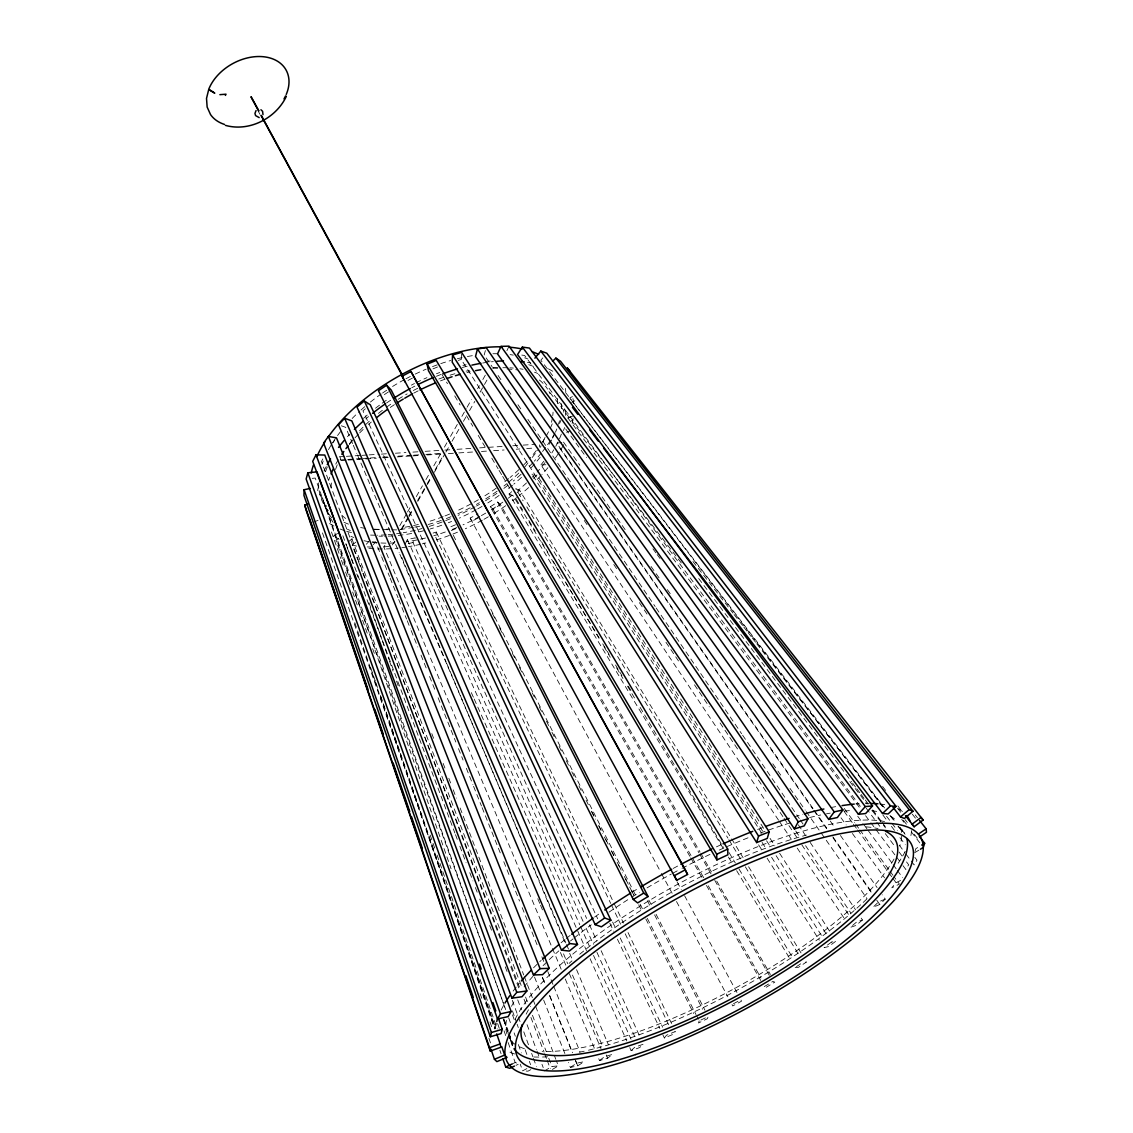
<?xml version="1.0" encoding="UTF-8"?>
<svg xmlns="http://www.w3.org/2000/svg" width="1133" height="1133" viewBox="0 0 1133 1133"><rect width="100%" height="100%" fill="white"/><g stroke="black" fill="none" stroke-linecap="round" stroke-linejoin="round"><path stroke-width="0.75" stroke-dasharray="5 3.75" d="M762.523 830.985L461.23 359.487L461.542 353.808M859.211 807.178L567.93 418.02L568.78 413.729M433.061 533.077L436.29 532.043L435.341 536.405L610.701 903.426M484.173 355.011L485.377 350.55M914.982 851.421L915.832 848.674L920.237 845.983M699.203 1020.847L698.48 1022.986L707.403 1018.694L708.167 1016.542L699.203 1020.847L696.795 1016.131M335.51 469.501L337.252 464.742M563.413 430.526L564.659 427.538M506.933 350.663L509.029 346.146M405.104 544.251L407.356 539.52L415.301 537.849L413.021 542.565L583.212 921.724M540.653 446.643L541.064 445.793M542.891 441.941L546.616 434.123M322.792 458.936L321.46 461.542L519.537 990.129M399.722 525.783L406.719 513.49M407.583 511.946L411.081 505.8M416.321 496.58L422.439 485.816M425.937 479.67L429.421 473.523M433.797 465.833L441.658 451.996M444.405 447.153L447.025 442.55M450.523 436.389L457.505 424.096M461.882 416.42L466.244 408.73M467.122 407.186L471.484 399.51M477.602 388.746L479.358 385.673M482.842 379.527L485.462 374.91M401.124 529.451L408.092 517.243M408.956 515.713L412.44 509.623M417.652 500.46L426.348 485.207M427.226 483.678L430.696 477.588M435.044 469.954L442.876 456.217M401.974 529.054L408.107 518.305M408.985 516.775L412.497 510.629M417.751 501.409L426.504 486.057M427.382 484.527L430.894 478.381M434.392 472.234L444.901 453.809M445.906 452.039L448.541 447.436M452.039 441.289L459.049 429.01M463.425 421.334L466.06 416.732M469.558 410.585L474.826 401.365M480.08 392.16L483.579 386.013M484.457 384.469L487.077 379.867M349.403 443.98L352.278 439.845M561.175 969.239L383.79 546.885L385.56 544.406M392.245 544.931L394.921 541.22L390.361 541.645M332.635 443.13L334.561 440.482M664.377 1038.012L666.487 1035.236L675.367 1031.483L673.214 1034.273L664.377 1038.012L662.862 1034.826M524.834 466.952L527.992 462.887M532.213 457.477L538.671 449.192M778.555 820.193L540.894 464.856L543.826 461.287M900.579 880.483L896.019 882.678L891.798 887.79L899.39 884.108L894.178 876.97M542.82 357.886L540.838 360.237L883.839 808.325M366.285 544.251L368.678 541.744M373.295 544.548L375.689 542.027L380.943 555.142M885.227 899.12L878.514 901.896L873.061 907.278L879.775 904.488L885.227 899.12L882.182 894.787M533.487 478.423L537 475.024L531.958 474.203M631.123 1050.645L634.636 1047.317L643.232 1044.215L639.692 1047.558L631.123 1050.645L629.693 1047.43M862.454 919.996L855.939 925.477L850.26 927.375L856.76 921.88L862.454 919.996L860.471 917.064M365.378 408.801L362.942 410.826L597.7 918.806M348.355 541.857L351.924 538.897L356.598 539.875M355.79 542.183L352.221 545.143L357.858 559.999M722.953 847.98L509.071 493.988L511.748 491.878M517.087 492.515L519.75 490.405L743.092 857.695M599.527 1060.559L604.413 1056.749L612.5 1054.398L607.6 1058.208L599.527 1060.559L598.153 1057.301M570.366 1067.413L576.555 1063.236L583.934 1061.72L577.745 1065.884L570.366 1067.413L568.412 1062.485M333.414 536.221L337.606 533.402M338.682 538.529L335.906 540.399L505.686 1009.602M384.356 394.61L388.463 391.862M796.499 966.605L801.881 963.022M689.841 856.307L490.277 506.819L497.599 502.032L500.446 504.567L700.052 852.044M490.277 506.819L493.152 509.326L500.446 504.567M914.543 852.795L918.934 850.118M764.251 986.602L772.805 981.475L774.788 982.155L766.262 987.254M544.463 1070.926L551.884 1066.507L558.328 1065.884L556.445 1060.927M552.408 1069.41L558.328 1065.884M733.504 1003.725L740.883 999.745L741.506 1001.19L732.697 1005.934L732.017 1004.518M408.022 380.419L412.426 378.082M478.041 517.965L471.852 521.279L470.195 518.05L477.97 513.9M526.902 1068.589L522.639 1070.841L520.245 1064.184M530.811 1069.665L527.964 1071.167L523.97 1070.926M572.42 396.578L569.8 397.952L884.576 807.942M571.655 402.442L574.785 400.799M512.031 1064.029L515.189 1062.542L519.141 1063.887L515.997 1065.36M313.813 522.115L318.076 520.288M450.934 526.718L457.364 523.984M451.302 530.57L456.103 528.53M432.99 368.862L437.522 366.993M567.93 418.02L575.592 414.89M566.528 432.225L569.446 431.361M458.228 360.365L461.23 359.487M408.277 543.571L413.021 542.565M400.062 529.635L413.389 527.341M414.791 527.1L423.331 525.627M561.826 442.394L556.799 443.23L813.565 809.302M466.088 371.114L469.544 370.661M312.212 478.367L315.243 478.055L505.743 1009.942M383.79 546.885L389.851 546.318M340.736 459.871L345.947 459.545M347.689 459.431L361.583 458.525M363.325 458.412L368.537 458.086M370.279 457.973L380.702 457.293M382.444 457.18L387.656 456.854M398.08 456.174L411.987 455.282M413.715 455.169L418.927 454.829M425.881 454.375L441.53 453.37M341.245 460.536L346.5 460.182M348.242 460.069L363.99 459.049M365.747 458.936L376.241 458.256M383.237 457.803L388.492 457.463M397.23 456.896L411.222 455.99M412.979 455.877L419.975 455.424M426.971 454.97L442.72 453.951M448.385 453.582L457.081 453.03M458.823 452.917L472.744 452.01M481.44 451.444L486.666 451.118M493.634 450.665L504.072 449.985M516.251 449.192L519.735 448.965M526.689 448.526L533.643 448.073M339.418 456.769L344.673 456.443M346.429 456.33L360.421 455.438M362.178 455.339L367.418 454.999M369.174 454.885L379.668 454.22M381.424 454.106L386.665 453.781M395.417 453.228L405.911 452.563M412.922 452.109L418.162 451.784M425.158 451.331L442.663 450.226M444.844 450.084L450.07 449.759M457.038 449.319L470.96 448.427M479.656 447.875L502.273 446.444M512.725 445.779L521.421 445.227M523.163 445.113L535.342 444.348M795.154 967.497L798.482 967.327L806.512 961.988L803.226 962.115M540.894 464.856L546.842 464.714M374.287 529.437L396.677 529.89M367.389 546.913L370.902 547.055M372.176 541.886L375.689 542.027M492.968 367.616L497.599 368.041M507.003 368.905L517.526 369.882M521.789 355.082L524.621 355.465L861.42 807.886M341.359 425.796L345.65 427.339L352.59 443.598M509.071 493.988L513.079 495.688L599.074 637.78M519.75 490.405L515.756 488.691L523.106 500.786M915.252 814.939L917.433 817.714M912.334 814.202L915.606 818.38M882.621 786.444L885.935 790.848M897.846 805.917L902.236 811.71M905.14 819.655L907.321 822.431M903.369 820.264L906.612 824.442M914.204 834.2L917.461 838.378L917.079 834.979M692.957 561.515L732.994 613.123M734.085 614.511L738.404 620.091M739.495 621.493L742.738 625.671M743.815 627.073L747.072 631.251M748.148 632.653L751.391 636.831M752.482 638.233L755.725 642.411M756.802 643.799L883.4 806.993M889.901 815.349L894.22 820.929M898.554 826.509L902.888 832.089M897.633 808.282L900.877 812.474M901.741 819.414L903.893 822.218M911.456 832.019L920.095 843.221M681.315 562.959L548.443 390.588A121.288 65.119 -28.5 0 1 549.958 393.618M849.835 781.586L867.113 804.019M872.523 811.016L882.239 823.634M883.329 825.036L885.482 827.841M891.034 816.369L895.353 821.991M899.659 827.6L905.055 834.624M886.558 816.27L890.864 821.892M891.94 823.294L897.322 830.319M882.947 815.094L887.21 820.731M891.459 826.368L894.645 830.602M899.956 837.655L905.281 844.694M914.841 857.384L916.979 860.202L914.119 864.904L905.621 853.616M698.693 578.524L851.506 781.671M852.568 783.087L855.741 787.308M856.803 788.724L859.989 792.958M861.052 794.375L864.238 798.595M865.3 800.011L868.487 804.246M872.722 809.883L881.219 821.17M882.281 822.586L886.516 828.223M899.262 845.147L904.559 852.2M866.207 808.197L875.752 820.929M876.815 822.346L881.063 827.996M885.298 833.647L894.858 846.379M899.092 852.03L902.279 856.279M906.527 861.93L908.652 864.762L905.819 869.45L901.585 863.785M865.57 815.675L869.804 821.34M870.866 822.742L875.101 828.407M876.163 829.823L895.226 855.302M896.288 856.718L900.523 862.369M857.738 816.242L862.949 823.379M863.997 824.796L867.127 829.087M868.161 830.503L892.153 863.318M893.201 864.748L896.33 869.025M897.364 870.441L902.59 877.579M844.227 808.41L854.622 822.7M855.67 824.13L858.786 828.407M859.834 829.838L888.98 869.832M890.014 871.263L893.144 875.54M565.693 428.968L586.469 457.505M652.948 548.811L656.064 553.102M657.112 554.519L660.227 558.81M844.085 811.341L852.384 822.756M853.432 824.187L856.548 828.464M857.582 829.894L887.705 871.277M888.754 872.693L891.869 876.984M892.903 878.401L896.019 882.678M840.998 817.785L846.181 824.937M852.398 833.506L884.533 877.792M563.512 442.111L579.799 465.252M592.021 482.601L626.634 531.774M651.064 566.486L655.143 572.264M656.163 573.723L659.208 578.057M667.351 589.627L670.41 593.961M830.248 821.028L834.327 826.807M840.431 835.488L877.084 887.55M814.57 810.746L826.75 828.11M832.84 836.791L872.424 893.215M559.744 448.13L812.715 808.863M813.735 810.322L826.934 829.144M833.038 837.839L872.651 894.348M876.715 900.14L879.775 904.488M772.791 763.784L776.841 769.576M777.861 771.021L780.892 775.369M790.013 788.426L805.209 810.166M806.214 811.61L866.986 898.582M486.156 357.929L492.119 366.71M498.081 375.476L502.061 381.325M508.023 390.106L512.003 395.955M517.965 404.722L521.945 410.571M527.907 419.352L531.887 425.201M532.878 426.659L541.829 439.816M542.82 441.275L551.757 454.446M552.762 455.905L561.699 469.062M562.69 470.521L571.641 483.692M572.632 485.151L578.595 493.917M579.6 495.39L588.537 508.547M589.528 510.006L608.421 537.793M609.412 539.251L618.363 552.408M619.354 553.881L655.143 606.509M656.134 607.982L665.085 621.139M666.077 622.598L675.013 635.755M676.019 637.228L684.955 650.384M685.947 651.843L741.619 733.731M742.611 735.19L799.275 818.536M800.266 820.009L803.24 824.385M798.326 824.824L805.237 835.078M810.166 842.4L855.542 909.742M795.748 831.041L799.686 836.905M805.591 845.685L850.855 913.085M584.246 520.472L588.183 526.335M613.789 564.489L617.726 570.366M639.38 602.643L647.255 614.383M665.963 642.269L678.752 661.346M694.501 684.828L709.272 706.836M720.092 722.981L737.824 749.395M748.644 765.526L767.353 793.412M775.227 805.152L783.101 816.893M784.078 818.352L797.859 838.902M801.796 844.779L850.033 916.682M779.546 821.652L791.33 839.284M797.221 848.093L844.368 918.566M538.911 478.013L765.285 830.914M770.058 838.363L774.845 845.813M779.617 853.248L830.234 932.176M532.907 475.69L761.815 833.322M766.588 840.771L770.398 846.733M776.119 855.684L826.679 934.654M762.084 842.4L765.88 848.348M771.587 857.284L822.912 937.657M758.586 844.821L762.382 850.784M767.126 858.233L819.315 940.163M904.431 833.576L900.211 826.821A222.422 65.374 -28.5 0 1 899.843 845.954M748.616 866.759L801.003 952.91M526.774 506.848L727.91 838.094M728.831 839.61L740.77 859.267M745.358 866.83L798.638 954.553M602.728 643.827L609.129 654.421M615.531 665L621.932 675.58M628.348 686.159L632.002 692.206M728.958 852.441L735.359 863.02M739.028 869.068L792.987 958.263M728.434 857.058L732.088 863.105M736.662 870.682L790.593 959.934M442.054 374.598L447.478 383.705M454.715 395.87L460.14 404.991M466.47 415.627L472.801 426.263M478.225 435.384L485.462 447.535M491.793 458.171L498.123 468.807M499.03 470.337L501.749 474.897M502.655 476.412L511.691 491.609M516.223 499.2L522.554 509.85M528.884 520.486L535.215 531.122M541.546 541.758L547.876 552.394M553.301 561.515L560.538 573.666M565.962 582.787L573.199 594.952M574.105 596.468L599.428 639.012M603.946 646.617L610.29 657.253M616.621 667.889L622.952 678.525M627.47 686.131L635.613 699.797M640.131 707.403L648.274 721.084M649.181 722.599L687.164 786.429M688.071 787.945L699.826 807.702M700.732 809.217L723.35 847.215M700.93 853.574L711.482 871.943M716.75 881.12L770.398 974.493M497.599 502.032L698.948 852.809M699.826 854.339L711.255 874.251M714.767 880.383L769.293 975.343M493.152 509.326L691.626 856.633M692.504 858.163L703.919 878.146M708.309 885.822L760.994 978.034M690.719 857.837L702.106 877.763M706.482 885.44L760.739 980.47M258.282 111.232L259.967 114.334M677.038 881.771L681.245 889.532M684.601 895.75L737.526 993.542M470.195 518.05L660.921 872.41M661.403 873.472L672.634 894.164M676.5 901.528L727.839 996.743M648.869 900.098L651.277 904.814M656.078 914.26L704.967 1010.254M647.382 900.707L650.583 906.995M654.591 914.855L702.602 1009.248M453.313 535.272L456.514 541.588M460.508 549.463L463.694 555.765M464.502 557.351L470.889 569.956M471.682 571.542L478.069 584.146M478.862 585.719L635.33 894.73M640.117 904.191L643.317 910.493M647.311 918.381L696.002 1014.545M591.638 811.795L594.032 816.511M598.805 825.971L601.198 830.701M604.399 837.004L606.778 841.734M611.565 851.195L613.959 855.925M617.145 862.227L621.139 870.102M624.325 876.404L628.319 884.292M631.506 890.595L633.899 895.325M638.672 904.785L641.873 911.088M645.852 918.962L693.693 1013.525M472.631 574.134L475.024 578.878M492.473 613.647L494.852 618.391M499.611 627.88L501.99 632.625M512.3 653.174L514.679 657.905M519.452 667.394L521.831 672.138M532.142 692.688L534.521 697.432M539.28 706.907L541.659 711.651M546.418 721.14L548.797 725.885M551.969 732.201L554.349 736.946M559.107 746.42L561.486 751.165M566.259 760.654L568.639 765.398M571.811 771.715L575.776 779.617M578.949 785.948L581.328 790.678M586.087 800.167L588.466 804.912M591.638 811.228L595.604 819.131M598.776 825.461L602.742 833.364M605.914 839.68L608.294 844.425M611.466 850.756L615.446 858.658M618.618 864.975L622.584 872.877M625.756 879.194L633.687 895.013M319.846 494.314L326.828 508.632M436.29 532.043L613.505 902.236M614.27 903.837L623.433 922.984M628.022 932.558L671.557 1023.51M611.466 905.012L620.615 924.174M625.189 933.748L668.64 1024.699M612.613 922.035L615.644 928.423M620.204 937.982L662.692 1027.263M609.837 923.211L613.619 931.184M617.414 939.158L659.831 1028.438M509.524 1037.814L512.937 1045.15M429.818 570.097L431.999 574.941M435.624 582.999L437.805 587.843M438.528 589.443L448.696 612.032M449.419 613.633L454.503 624.934M455.225 626.535L458.851 634.607M459.573 636.222L586.611 918.438M589.514 924.882L596.779 941.013M601.127 950.686L639.607 1036.157M586.101 928.168L593.352 944.299M596.964 952.371L635.344 1037.885M407.356 539.52L579.799 924.797M580.521 926.412L589.188 945.758M593.508 955.431L631.039 1039.244M471.328 692.617L473.495 697.461M474.217 699.075L586.497 950.658M590.095 958.716L626.818 1040.972M353.284 445.227L356.768 453.356M357.462 454.984L394.964 542.82M395.658 544.449L399.142 552.578M399.836 554.207L565.849 942.925M566.542 944.554L568.624 949.426M401.818 557.507L413.559 585.209M414.253 586.837L446.034 661.771M446.714 663.4L565.523 943.619M569.672 953.391L572.434 959.906M576.584 969.692L608.35 1044.626M563.526 953.844L567.661 963.631M572.477 975.046L602.784 1046.793M606.226 1054.95L607.6 1058.208M537.778 898.724L539.832 903.61M540.526 905.239L542.58 910.125M560.438 952.485L565.933 965.514M569.375 973.658L600.972 1048.606M565.282 979.025L594.74 1049.144M381.609 556.785L389.483 576.456M390.149 578.099L398.023 597.771M398.689 599.414L406.563 619.085M407.229 620.728L410.5 628.914M411.166 630.557L417.737 646.957M421.023 655.157L426.277 668.272M429.563 676.458L434.817 689.572M438.103 697.772L455.834 742.044M458.468 748.601L463.057 760.073M466.343 768.273L472.914 784.659M473.566 786.302L481.454 805.974M482.106 807.617L501.168 855.16M503.788 861.717L509.708 876.475M512.328 883.032L519.551 901.061M522.186 907.618L537.948 946.961M541.886 956.804L545.171 964.99M547.806 971.548L550.426 978.105M551.091 979.748L553.06 984.662M553.711 986.305L579.997 1051.877M542.395 977.227L545.015 983.784M549.59 995.284L572.505 1052.755M575.776 1060.955L577.745 1065.884M542.565 977.963L545.185 984.52M549.76 996.006L571.981 1051.764M575.252 1059.964L576.555 1063.236M534.535 977.085L539.747 990.214M543.656 1000.071L565.155 1054.271M431.815 733.617L433.698 738.574M443.145 763.373L445.028 768.33M448.81 778.258L450.693 783.215M453.214 789.828L456.358 798.085M460.14 808.013L523.715 974.975M524.338 976.618L532.524 998.116M533.147 999.759L535.045 1004.73M535.668 1006.373L555.807 1059.27M351.924 538.897L522.426 988.769M525.556 997.04L527.44 1001.997M532.453 1015.239L546.248 1051.622M548.754 1058.236L551.884 1066.507M358.481 561.656L362.22 571.556M362.843 573.213L520.302 989.364M524.055 999.278L525.924 1004.235M530.924 1017.448L544.052 1052.118M544.676 1053.775L546.545 1058.732M547.168 1060.375L550.298 1068.631M345.976 543.84L350.961 557.068M351.584 558.711L454.871 832.996M455.494 834.639L457.35 839.595M459.842 846.209L466.06 862.737M469.798 872.651L472.914 880.908M475.393 887.521L477.262 892.478M479.755 899.078L481.624 904.035M489.711 925.519L491.58 930.476M505.261 966.831L507.131 971.788M517.71 999.873L521.435 1009.786M527.043 1024.657L536.376 1049.441M537 1051.098L539.478 1057.698M541.971 1064.312L543.217 1067.612M342.874 535.725L346.5 545.681M347.109 547.338L350.734 557.294M351.343 558.951L353.765 565.594M356.782 573.893L358 577.207M512.272 1000.297L517.724 1015.239M518.319 1016.896L520.132 1021.867M523.772 1031.823L528.615 1045.108M531.632 1053.393L532.85 1056.721M533.445 1058.378L536.476 1066.677M512.484 1014.871L514.283 1019.842M525.145 1049.725L526.958 1054.71M529.366 1061.352L530.57 1064.666M508.703 1017.916L511.11 1024.572M514.127 1032.899L515.331 1036.228M518.333 1044.541L521.35 1052.869M504.043 1019.233L508.235 1030.888M508.844 1032.56L513.037 1044.215M331.473 531.972L333.824 538.642M334.419 540.314L340.891 558.654M341.472 560.325L343.242 565.325M345.593 571.995L350.295 585.336M352.66 591.992L357.362 605.334M359.713 612.004L367.361 633.687M372.658 648.685L374.414 653.699M503.845 1020.521L507.952 1032.205M508.547 1033.862L512.668 1045.532M369.018 602.784L381.892 639.437M382.472 641.094L388.916 659.42M389.497 661.091L393.009 671.076M396.522 681.075L398.278 686.074M512.442 1010.891L516.535 1022.561M517.115 1024.218L518.291 1027.546M504.043 1030.846L505.8 1035.845M508.151 1042.53L515.189 1062.542M322.466 532.892L495.702 1028.282M480.109 993.57L481.851 998.57M489.994 1021.938L492.331 1028.622M499.894 1050.305L501.055 1053.648M323.33 501.452L451.076 868.77M503.335 1019.034L509.142 1035.732M509.723 1037.403L510.884 1040.745M497.628 1023.566L499.37 1028.58M430.172 835.063L434.789 848.433M437.111 855.118L497.217 1028.991M380.49 695.492L495.404 1028.311M370.703 667.748L375.306 681.117M375.887 682.788L378.181 689.487M380.49 696.172L494.994 1028.891M354.785 622.598L494.54 1028.877M488.875 1038.182L490.589 1043.21M512.343 1045.745A223.116 64.482 -28.5 0 1 510.601 1036.44M515.189 1019.261A223.116 64.482 -28.5 0 1 682.307 881.786A223.116 64.482 -28.5 0 1 884.547 821.538M897.945 826.623A223.116 64.482 -28.5 0 1 904.785 833.52M526.151 1014.177A211.758 61.168 -28.5 0 1 530.612 1006.316M569.092 963.404A211.758 61.168 -28.5 0 1 571.953 960.869M579.742 954.241A211.758 61.168 -28.5 0 1 806.455 835.092M866.023 826.892A211.758 61.168 -28.5 0 1 878.047 828.634M911.442 830.602A233.752 68.745 -28.5 0 1 910.45 837.726M905.225 851.407A233.752 68.745 -28.5 0 1 896.727 865.3M866.83 899.007A233.752 68.745 -28.5 0 1 861.901 903.624M860.641 904.785A233.752 68.745 -28.5 0 1 585.945 1050.801M584.189 1051.197A233.752 68.745 -28.5 0 1 579.02 1052.316M547.522 1056.777A233.752 68.745 -28.5 0 1 533.87 1056.99M514.623 1053.973A233.752 68.745 -28.5 0 1 507.4 1050.9M495.532 1028.127A233.752 68.745 -28.5 0 1 496.296 1023.297M501.168 1010.027A233.752 68.745 -28.5 0 1 504.128 1004.504M513.107 991.106A233.752 68.745 -28.5 0 1 519.381 983.246M533.544 967.823A233.752 68.745 -28.5 0 1 541.163 960.387M561.076 942.769A233.752 68.745 -28.5 0 1 564.942 939.583M566.259 938.506A233.752 68.745 -28.5 0 1 570.267 935.306M594.598 917.05A233.752 68.745 -28.5 0 1 599.116 913.864M632.228 892.096A233.752 68.745 -28.5 0 1 638.261 888.414M673.214 868.43A233.752 68.745 -28.5 0 1 679.375 865.145M716.467 846.847A233.752 68.745 -28.5 0 1 723.081 843.83M757.623 829.455A233.752 68.745 -28.5 0 1 764.024 827.033M794.36 816.78A233.752 68.745 -28.5 0 1 802.9 814.287M830.815 807.56A233.752 68.745 -28.5 0 1 836.494 806.512M855.925 803.948A233.752 68.745 -28.5 0 1 859.168 803.708M865.357 803.424A233.752 68.745 -28.5 0 1 868.289 803.396M879.789 803.977A233.752 68.745 -28.5 0 1 886.53 805.011M898.2 808.905A233.752 68.745 -28.5 0 1 903.015 811.922M894.022 859.041A222.422 65.374 -28.5 0 1 736.875 987.225A222.422 65.374 -28.5 0 1 542.14 1051.41M524.395 1048.662A222.422 65.374 -28.5 0 1 518.333 1046.226M515.742 1044.739A222.422 65.374 -28.5 0 1 510.332 1039.995M506.975 1033.962A222.422 65.374 -28.5 0 1 506.593 1019.714M511.507 1006.331A222.422 65.374 -28.5 0 1 515.189 999.703M524.14 986.843A222.422 65.374 -28.5 0 1 532.963 976.306M543.075 965.642A222.422 65.374 -28.5 0 1 558.838 950.884M570.466 940.985A222.422 65.374 -28.5 0 1 573.086 938.846M574.431 937.77A222.422 65.374 -28.5 0 1 591.27 924.783M608.987 912.164A222.422 65.374 -28.5 0 1 630.472 898.03M631.959 897.095A222.422 65.374 -28.5 0 1 639.437 892.464M647.014 887.89A222.422 65.374 -28.5 0 1 671.274 874.067M672.804 873.231A222.422 65.374 -28.5 0 1 680.48 869.124M682.024 868.317A222.422 65.374 -28.5 0 1 711.382 853.73M719.271 850.076A222.422 65.374 -28.5 0 1 750.697 836.749M760.385 833.038A222.422 65.374 -28.5 0 1 791.018 822.671M809.642 817.53A222.422 65.374 -28.5 0 1 820.717 814.981M826.453 813.834A222.422 65.374 -28.5 0 1 830.192 813.14M844.411 811.101A222.422 65.374 -28.5 0 1 852.568 810.407M871.716 810.704A222.422 65.374 -28.5 0 1 880.044 812.149M890.396 816.086A222.422 65.374 -28.5 0 1 896.996 821.453M565.551 410.472A131.116 69.949 -28.5 0 1 565.509 415.386M561.359 434.109A131.116 69.949 -28.5 0 1 558.753 440.34M558.017 441.912A131.116 69.949 -28.5 0 1 554.674 448.229M553.754 449.801A131.116 69.949 -28.5 0 1 551.828 452.931M545.072 462.547A131.116 69.949 -28.5 0 1 537.127 472.079M534.691 474.741A131.116 69.949 -28.5 0 1 532.439 477.078M526.519 482.913A131.116 69.949 -28.5 0 1 517.554 490.844M512.187 495.192A131.116 69.949 -28.5 0 1 508.25 498.194M502.84 502.131A131.116 69.949 -28.5 0 1 490.065 510.516M485.717 513.122A131.116 69.949 -28.5 0 1 481.313 515.642M479.811 516.464A131.116 69.949 -28.5 0 1 463.015 524.848M456.84 527.525A131.116 69.949 -28.5 0 1 451.94 529.522M445.326 531.986A131.116 69.949 -28.5 0 1 433.727 535.767M425.484 538.019A131.116 69.949 -28.5 0 1 406.719 541.687M394.879 542.891A131.116 69.949 -28.5 0 1 387.698 543.132M385.942 543.132A131.116 69.949 -28.5 0 1 372.502 542.24M368.876 541.687A131.116 69.949 -28.5 0 1 363.594 540.611M353.836 537.552A131.116 69.949 -28.5 0 1 350.89 536.277M333.13 522.299A131.116 69.949 -28.5 0 1 326.219 505.516M328.627 480.463A131.116 69.949 -28.5 0 1 329.745 477.191M335.75 464.133A131.116 69.949 -28.5 0 1 339.05 458.539M349.276 444.419A131.116 69.949 -28.5 0 1 358.41 434.194M359.614 432.962A131.116 69.949 -28.5 0 1 363.353 429.265M368.593 424.436A131.116 69.949 -28.5 0 1 371.298 422.057M390.248 407.455A131.116 69.949 -28.5 0 1 394.525 404.58M413.757 393.151A131.116 69.949 -28.5 0 1 418.389 390.743M440.468 380.9A131.116 69.949 -28.5 0 1 445.439 379.045M466.938 372.559A131.116 69.949 -28.5 0 1 470.153 371.808M492.855 368.225A131.116 69.949 -28.5 0 1 501.069 367.758M502.854 367.729A131.116 69.949 -28.5 0 1 508.165 367.772M509.892 367.843A131.116 69.949 -28.5 0 1 513.32 368.055M519.92 368.777A131.116 69.949 -28.5 0 1 523.064 369.287M534.535 372.233A131.116 69.949 -28.5 0 1 537.807 373.465M557.549 398.604A130.437 70.501 -28.5 0 1 557.365 403.631M552.238 423.827A130.437 70.501 -28.5 0 1 545.95 436.446M544.038 439.59A130.437 70.501 -28.5 0 1 542.268 442.323M536.306 450.594A130.437 70.501 -28.5 0 1 529.479 458.752M527.057 461.414A130.437 70.501 -28.5 0 1 523.687 464.927M518.942 469.572A130.437 70.501 -28.5 0 1 510.048 477.503M508.731 478.608A130.437 70.501 -28.5 0 1 501.976 483.961M496.325 488.125A130.437 70.501 -28.5 0 1 482.97 496.976M478.395 499.724A130.437 70.501 -28.5 0 1 472.532 503.052M471.031 503.859A130.437 70.501 -28.5 0 1 455.792 511.38M449.659 514.042A130.437 70.501 -28.5 0 1 444.773 516.011M443.13 516.648A130.437 70.501 -28.5 0 1 428.288 521.718M418.417 524.409A130.437 70.501 -28.5 0 1 401.379 527.766M389.71 529.026A130.437 70.501 -28.5 0 1 386.098 529.224M378.989 529.338A130.437 70.501 -28.5 0 1 372.106 529.04M365.577 528.36A130.437 70.501 -28.5 0 1 360.167 527.454M348.468 524.14A130.437 70.501 -28.5 0 1 343.979 522.242M328.301 510.714A130.437 70.501 -28.5 0 1 318.642 482.856M322.013 464.388A130.437 70.501 -28.5 0 1 323.202 461.089M328.499 449.659A130.437 70.501 -28.5 0 1 331.771 444.051M332.663 442.649A130.437 70.501 -28.5 0 1 336.501 436.97M337.535 435.554A130.437 70.501 -28.5 0 1 341.897 429.917M352.165 418.474A130.437 70.501 -28.5 0 1 359.742 411.152M361.059 409.962A130.437 70.501 -28.5 0 1 367.871 404.113M370.42 402.045A130.437 70.501 -28.5 0 1 381.17 394.001M382.572 393.024A130.437 70.501 -28.5 0 1 386.82 390.149M392.584 386.466A130.437 70.501 -28.5 0 1 404.424 379.597M405.94 378.776A130.437 70.501 -28.5 0 1 413.644 374.839M415.202 374.088A130.437 70.501 -28.5 0 1 426.121 369.188M432.509 366.61A130.437 70.501 -28.5 0 1 439.122 364.203M440.779 363.622A130.437 70.501 -28.5 0 1 450.707 360.521M457.25 358.779A130.437 70.501 -28.5 0 1 462.08 357.646M467.391 356.541A130.437 70.501 -28.5 0 1 472.673 355.62M492.897 353.751A130.437 70.501 -28.5 0 1 499.965 353.793M510.091 354.629A130.437 70.501 -28.5 0 1 513.291 355.111M524.621 357.844A130.437 70.501 -28.5 0 1 527.964 359.019M572.93 398.561A140.634 75.047 -28.5 0 1 573.751 403.575M573.142 418.629A140.634 75.047 -28.5 0 1 572.038 423.841M563.71 444.66A140.634 75.047 -28.5 0 1 559.079 452.506M558.187 453.88A140.634 75.047 -28.5 0 1 555.34 458.029M547.876 467.717A140.634 75.047 -28.5 0 1 541.914 474.5M540.682 475.818A140.634 75.047 -28.5 0 1 534.861 481.737M528.615 487.587A140.634 75.047 -28.5 0 1 519.339 495.489M516.591 497.656A140.634 75.047 -28.5 0 1 511.252 501.721M505.715 505.7A140.634 75.047 -28.5 0 1 492.728 514.17M488.323 516.804A140.634 75.047 -28.5 0 1 483.848 519.367M482.332 520.203A140.634 75.047 -28.5 0 1 465.295 528.771M457.477 532.198A140.634 75.047 -28.5 0 1 435.752 540.115M425.81 542.962A140.634 75.047 -28.5 0 1 422.34 543.84M420.598 544.251A140.634 75.047 -28.5 0 1 408.503 546.673M406.804 546.956A140.634 75.047 -28.5 0 1 395.12 548.4M391.466 548.684A140.634 75.047 -28.5 0 1 384.257 548.967M382.487 548.981A140.634 75.047 -28.5 0 1 375.519 548.811M373.833 548.698A140.634 75.047 -28.5 0 1 368.862 548.259M356.64 546.092A140.634 75.047 -28.5 0 1 353.298 545.185M339.178 539.266A140.634 75.047 -28.5 0 1 333.3 535.371M317.637 490.589A140.634 75.047 -28.5 0 1 318.67 485.873M324.01 471.045A140.634 75.047 -28.5 0 1 326.502 466.017M347.491 436.687A140.634 75.047 -28.5 0 1 349.715 434.265M365.86 418.87A140.634 75.047 -28.5 0 1 368.551 416.59M386.523 403.008A140.634 75.047 -28.5 0 1 390.927 400.062M411.803 387.727A140.634 75.047 -28.5 0 1 414.834 386.141M436.375 376.283A140.634 75.047 -28.5 0 1 441.204 374.4M462.349 367.503A140.634 75.047 -28.5 0 1 467.15 366.242M482.729 363.013A140.634 75.047 -28.5 0 1 493.337 361.597M527.454 362.319A140.634 75.047 -28.5 0 1 530.57 362.914M548.4 368.862A140.634 75.047 -28.5 0 1 553.98 372.021M565.409 388.407A139.897 75.628 -28.5 0 1 565.792 391.82M564.446 408.701A139.897 75.628 -28.5 0 1 563.583 412.2M560.906 420.329A139.897 75.628 -28.5 0 1 559.631 423.459M554.986 432.919A139.897 75.628 -28.5 0 1 551.275 439.207M550.383 440.581A139.897 75.628 -28.5 0 1 546.602 446.119M545.582 447.507A139.897 75.628 -28.5 0 1 542.41 451.67M541.305 453.044A139.897 75.628 -28.5 0 1 534.28 461.202M533.048 462.533A139.897 75.628 -28.5 0 1 527.27 468.453M521.081 474.288A139.897 75.628 -28.5 0 1 513.207 481.086M507.825 485.377A139.897 75.628 -28.5 0 1 503.831 488.408M496.92 493.337A139.897 75.628 -28.5 0 1 485.406 500.814M479.542 504.298A139.897 75.628 -28.5 0 1 476.568 505.984M475.053 506.819A139.897 75.628 -28.5 0 1 458.1 515.345M450.311 518.744A139.897 75.628 -28.5 0 1 428.685 526.59M422.043 528.516A139.897 75.628 -28.5 0 1 418.771 529.394M415.315 530.244A139.897 75.628 -28.5 0 1 403.235 532.737M401.521 533.02A139.897 75.628 -28.5 0 1 388.166 534.677M386.353 534.818A139.897 75.628 -28.5 0 1 377.346 535.187M375.561 535.201A139.897 75.628 -28.5 0 1 370.335 535.059M351.485 532.567A139.897 75.628 -28.5 0 1 346.429 531.207M344.8 530.697A139.897 75.628 -28.5 0 1 340.112 528.998M333.895 526.08A139.897 75.628 -28.5 0 1 329.278 523.29M561.515 403.702A130.777 70.232 -28.5 0 1 561.486 408.645M559.49 420.782A130.777 70.232 -28.5 0 1 558.442 424.337M556.799 428.94A130.777 70.232 -28.5 0 1 555.51 432.07M554.802 433.642A130.777 70.232 -28.5 0 1 552.479 438.372M551.629 439.958A130.777 70.232 -28.5 0 1 547.933 446.246M540.144 457.25A130.777 70.232 -28.5 0 1 535.668 462.703M534.493 464.063A130.777 70.232 -28.5 0 1 528.629 470.407M521.492 477.375A130.777 70.232 -28.5 0 1 513.787 484.159M512.47 485.264A130.777 70.232 -28.5 0 1 505.842 490.504M499.115 495.433A130.777 70.232 -28.5 0 1 487.827 502.91M482.049 506.409A130.777 70.232 -28.5 0 1 477.644 508.915M476.157 509.737A130.777 70.232 -28.5 0 1 459.389 518.107M451.614 521.435A130.777 70.232 -28.5 0 1 448.342 522.752M441.757 525.216A130.777 70.232 -28.5 0 1 430.172 528.969M423.657 530.768A130.777 70.232 -28.5 0 1 418.516 532.014M411.661 533.445A130.777 70.232 -28.5 0 1 398.25 535.427M393.193 535.881A130.777 70.232 -28.5 0 1 384.214 536.221M382.458 536.221A130.777 70.232 -28.5 0 1 378.974 536.136M350.38 530.527A130.777 70.232 -28.5 0 1 347.42 529.238M331.757 517.781A130.777 70.232 -28.5 0 1 322.31 495.093M325.582 471.597A130.777 70.232 -28.5 0 1 327.437 466.626M363.495 418.374A130.777 70.232 -28.5 0 1 368.876 413.63M375.505 408.234A130.777 70.232 -28.5 0 1 380.844 404.169M382.218 403.178A130.777 70.232 -28.5 0 1 389.228 398.292M411.364 385.135A130.777 70.232 -28.5 0 1 414.451 383.535M416.009 382.756A130.777 70.232 -28.5 0 1 426.943 377.657M436.474 373.734A130.777 70.232 -28.5 0 1 439.774 372.502M462.887 365.449A130.777 70.232 -28.5 0 1 466.102 364.699M485.391 361.498A130.777 70.232 -28.5 0 1 492.104 360.931M528.729 364.741A130.777 70.232 -28.5 0 1 533.685 366.54M553.06 412.157A121.288 65.119 -28.5 0 1 552.748 415.613M552.493 417.369A121.288 65.119 -28.5 0 1 550.893 424.493M518.815 473.07A121.288 65.119 -28.5 0 1 508.193 482.587M506.805 483.734A121.288 65.119 -28.5 0 1 503.987 485.986M497.118 491.17A121.288 65.119 -28.5 0 1 483.933 499.965M479.429 502.67A121.288 65.119 -28.5 0 1 476.384 504.426M470.153 507.811A121.288 65.119 -28.5 0 1 457.392 513.971M450.991 516.705A121.288 65.119 -28.5 0 1 442.89 519.82M441.261 520.401A121.288 65.119 -28.5 0 1 426.645 524.919M345.622 518.503A121.288 65.119 -28.5 0 1 340.863 514.212M331.091 487.941A121.288 65.119 -28.5 0 1 331.7 480.831M359.501 430.866A121.288 65.119 -28.5 0 1 370.477 420.131M378.436 413.375A121.288 65.119 -28.5 0 1 385.192 408.163M386.58 407.144A121.288 65.119 -28.5 0 1 392.287 403.136M398.15 399.298A121.288 65.119 -28.5 0 1 407.144 393.902M413.318 390.517A121.288 65.119 -28.5 0 1 418.049 388.095M438.797 379.045A121.288 65.119 -28.5 0 1 443.64 377.289M450.098 375.165A121.288 65.119 -28.5 0 1 456.528 373.295M539.365 379.994A121.288 65.119 -28.5 0 1 547.565 389.129M400.813 529.238A1.784 1.204 29.6 0 1 401.054 529.593M492.841 367.758A1.94 1.161 29.7 0 1 493.11 368.112M339.928 457.081A1.94 0.977 86.3 0 1 340.183 460.154M540.328 447.535A1.813 1.076 86.3 0 1 539.648 444.844M831.438 942.104L824.059 947.599L828.605 946.593L835.97 941.112L831.438 942.104"/><path stroke-width="1.5" d="M310.244 488.408L304.097 489.739L303.956 495.418L490.32 1036.752L501.112 1033.579L502.231 1029.302L498.152 1017.604M452.549 355.011L452.194 362.107L756.674 842.584L767.268 838.42L769.18 831.877L461.627 352.377L452.549 355.011L758.543 836.055L756.674 842.584M262.998 114.631L262.587 111.303L260.944 109.745M219.873 94.662L226.048 94.195L225.368 95.413M490.32 1036.752L491.396 1032.489L304.097 489.739M477.475 349.021L475.506 356.456L794.431 828.945L804.232 825.858L808.056 818.692L486.17 347.576L477.475 349.021L798.227 821.779L794.431 828.945M307.864 472.801L306.137 479.004L497.514 1018.978L508.136 1016.598L511.125 1011.486L317.013 471.866L307.864 472.801L500.474 1013.865L497.514 1018.978M919.245 836.281L924.655 843.278L923.324 847.427L920.407 849.212M501.013 346.372L497.529 353.921L828.733 819.428L837.4 817.516L842.895 809.982L509.029 346.146L501.013 346.372L834.228 811.879L842.895 809.982M316.008 454.843L312.708 461.358L511.946 998.173L522.016 996.757L526.873 990.95L324.774 455.041L316.008 454.843L516.775 992.366L511.946 998.173M286.337 96.333C275.999 118.356 249.133 132.094 225.382 125.352M256.044 110.581L254.953 113.413L255.576 115.594L259.174 117.605M522.355 347.095L517.54 354.516L858.403 814.273L865.64 813.551L872.523 805.903L529.437 348.072L522.355 347.095L865.286 806.583L872.523 805.903M328.386 436.446L323.585 443.074L533.445 974.975L542.58 974.663L549.193 968.347L336.487 437.848L328.386 436.446L540.044 968.63L533.445 974.975M828.733 819.428L834.228 811.879M534.903 358.17L540.838 351.088L546.757 353.184L896.061 806.399L888.145 813.947L882.522 813.494L603.577 448.101M858.403 814.273L865.286 806.583M344.659 418.275L338.498 424.762L561.472 950.148L569.318 951.054L577.504 944.469L351.811 420.881L344.659 418.275L569.672 943.534L577.504 944.469M552.507 361.385L555.906 358.113L560.523 361.229L913 811.242L904.389 818.465L900.494 816.921L892.903 807.149M882.522 813.494L890.467 805.903L896.061 806.399M900.494 816.921L909.148 809.642L913 811.242M364.316 400.983L356.994 407.087L595.165 924.641L601.396 926.822L610.871 920.208L370.25 404.75L364.316 400.983L604.668 917.999L610.871 920.208M561.472 950.148L569.672 943.534M923.126 820.023L921.044 817.445L912.023 824.215L914.147 826.764L923.126 820.023L567.208 367.857L570.395 371.865M595.165 924.641L604.668 917.999M918.367 834.1L926.143 828.846L919.614 820.504M920.038 836.636L926.482 832.273L926.143 828.846M386.679 385.192L378.45 390.701L633.29 899.475L637.652 902.916L648.048 896.543L391.197 390.035L386.679 385.192L643.742 893.073L648.048 896.543M633.29 899.475L643.742 893.073M921.71 845.076L924.655 843.278M685.323 869.79L674.362 875.682L676.684 880.299L687.575 874.449L685.323 869.79L410.953 371.511L402.116 376.227L405.09 381.991M502.797 1058.661L505.715 1067.003L512.031 1064.029M514.424 1066.096L509.708 1068.32L505.715 1067.003M716.892 859.919L727.868 854.806L727.726 849.113L436.247 360.45L427.113 364.175L428.444 370.718L716.892 859.919L716.693 854.254L427.113 364.175M716.693 854.254L727.726 849.113M494.441 1059.298L504.652 1055.064L507.046 1057.415L496.891 1061.621L494.441 1059.298L491 1049.243M758.543 836.055L769.18 831.877M500.163 1043.932L500.871 1047.274L490.249 1051.056L489.484 1047.742L500.163 1043.932L496.721 1033.905M490.249 1051.056L306.108 510.133L304.72 505.12L307.723 504.157M798.227 821.779L808.056 818.692M491.396 1032.489L502.231 1029.302M500.474 1013.865L511.125 1011.486M251.144 96.772L258.82 110.737M516.775 992.366L526.873 990.95M540.044 968.63L549.193 968.347M555.906 358.113L909.148 809.642M905.451 815.647L914.147 826.764M540.838 351.088L890.467 805.903M572.462 407.356L577.816 414.381M589.627 429.832L598.21 441.077M687.575 874.449L410.953 371.511M402.116 376.227L676.684 880.299M261.256 115.382L402.852 375.929M251.073 97.098L258.65 111.048M261.171 115.693L402.626 376.213M479.5 964.112L481.242 969.126M492.897 1002.563L495.815 1010.919M501.763 1046.708L504.652 1055.064M309.55 518.532L367.942 689.303M374.811 709.385L383.393 734.496M393.123 762.962L409.721 811.511M411.449 816.539L422.312 848.348M465.819 975.584L473.254 997.352M304.72 505.12L489.484 1047.742M907.023 839.256A223.116 64.482 -28.5 0 1 734.566 1000.127A223.116 64.482 -28.5 0 1 514 1048.719M885.454 831.211A211.758 61.168 -28.5 0 1 733.363 997.72A211.758 61.168 -28.5 0 1 522.086 1024.742M496.707 1021.598A233.752 68.745 -28.5 0 1 497.769 1018.114M504.964 1003.073A233.752 68.745 -28.5 0 1 509.765 995.709M521.336 980.966A233.752 68.745 -28.5 0 1 531.15 970.273M542.495 959.141A233.752 68.745 -28.5 0 1 558.555 944.88M571.627 934.229A233.752 68.745 -28.5 0 1 593.111 918.112M604.739 909.969A233.752 68.745 -28.5 0 1 630.741 893.031M641.292 886.587A233.752 68.745 -28.5 0 1 671.685 869.266M680.919 864.337A233.752 68.745 -28.5 0 1 711.878 848.971M723.081 843.83A233.752 68.745 -28.5 0 1 752.765 831.339M765.611 826.453A233.752 68.745 -28.5 0 1 789.135 818.408M804.586 813.82A233.752 68.745 -28.5 0 1 823.903 809.004M842.031 805.605A233.752 68.745 -28.5 0 1 854.254 804.09M870.314 803.41A233.752 68.745 -28.5 0 1 877.976 803.793M906.754 815.562A233.752 68.745 -28.5 0 1 910.026 821.255M331.034 473.877A131.116 69.949 -28.5 0 1 333.286 468.864M341.826 454.291A131.116 69.949 -28.5 0 1 343.837 451.458M345.933 448.626A131.116 69.949 -28.5 0 1 348.143 445.807M376.723 417.539A131.116 69.949 -28.5 0 1 387.444 409.424M397.414 402.697A131.116 69.949 -28.5 0 1 403.263 399.085M404.736 398.207A131.116 69.949 -28.5 0 1 412.228 393.972M419.932 389.95A131.116 69.949 -28.5 0 1 435.61 382.841M447.096 378.45A131.116 69.949 -28.5 0 1 452.095 376.765M455.424 375.717A131.116 69.949 -28.5 0 1 460.395 374.272M475.478 370.675A131.116 69.949 -28.5 0 1 480.789 369.74M327.253 464.615A140.634 75.047 -28.5 0 1 330.567 458.922M338.526 447.422A140.634 75.047 -28.5 0 1 344.305 440.312M354.402 429.449A140.634 75.047 -28.5 0 1 363.211 421.164M372.53 413.347A140.634 75.047 -28.5 0 1 385.078 404.014M393.902 398.136A140.634 75.047 -28.5 0 1 410.288 388.534M417.879 384.597A140.634 75.047 -28.5 0 1 433.288 377.544M442.833 373.791A140.634 75.047 -28.5 0 1 457.491 368.891M471.88 365.123A140.634 75.047 -28.5 0 1 480.93 363.325M496.778 361.285A140.634 75.047 -28.5 0 1 503.491 360.889M520.925 361.427A140.634 75.047 -28.5 0 1 524.239 361.838M311.207 472.999A139.897 75.628 -28.5 0 1 313.501 464.898M316.843 456.542A139.897 75.628 -28.5 0 1 325.129 441.53M328.046 437.196A139.897 75.628 -28.5 0 1 502.287 346.825M509.284 347.18A139.897 75.628 -28.5 0 1 522.299 349.021M532.227 351.768A139.897 75.628 -28.5 0 1 538.628 354.374M224.405 124.389A43.578 31.257 -28.5 0 1 210.526 114.56L207.141 107.04L206.518 98.401L208.684 89.634L214.788 93.161L208.755 89.238A44.173 31.682 -28.5 0 1 230.381 64.963A43.592 31.285 -28.5 0 1 285.558 69.141A44.215 31.724 -28.5 0 1 286.238 94.436M285.558 95.923A44.215 31.724 -28.5 0 1 284.001 98.883M630.373 1059.624A235.225 66.847 -28.5 0 0 921.965 840.204A235.225 66.847 -28.5 0 0 589.996 949.893A235.225 66.847 -28.5 0 0 630.373 1059.624M635.641 1054.554A223.81 63.575 -28.5 0 0 912.093 845.799A223.81 63.575 -28.5 0 0 595.547 951.097A223.81 63.575 -28.5 0 0 635.641 1054.554"/></g></svg>
